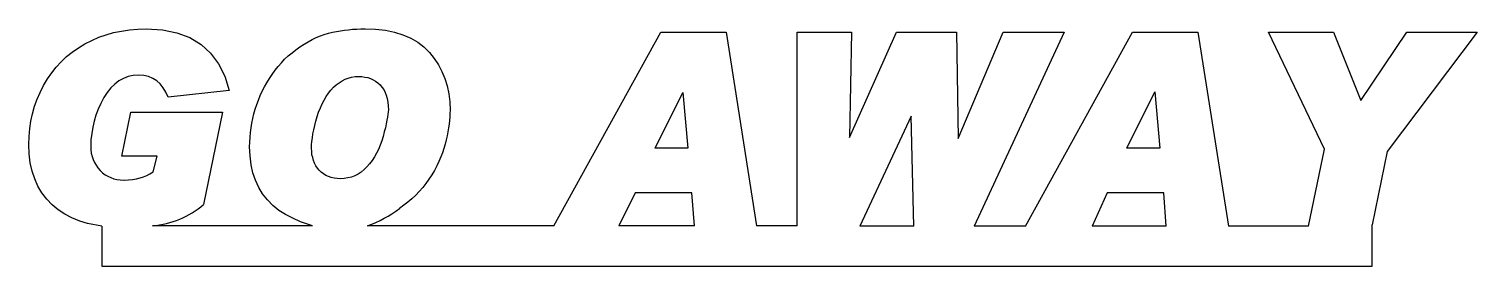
# Model space of a CAD drawing. Extents: x -10.1 to 11.7, y -0.6 to 2.9.
import ezdxf

# ---------------------------------------------------------------- set-up
doc = ezdxf.new("R2010")
doc.units = 0
doc.layers.get('0').update_dxf_attribs({"linetype": 'CONTINUOUS'})

msp = doc.modelspace()

# ---------------------------------------------------------------- linework, layer by layer
at = {"color": 2}
for p, q in [((-9.045, 2.807, 0.5), (-8.937, 2.845, 0.5)), ((-8.937, 2.845, 0.5), (-8.823, 2.877, 0.5)), ((-8.823, 2.877, 0.5), (-8.706, 2.9, 0.5)), ((-8.706, 2.9, 0.5), (-8.585, 2.918, 0.5)), ((-8.585, 2.918, 0.5), (-8.459, 2.93, 0.5)), ((-8.459, 2.93, 0.5), (-8.331, 2.933, 0.5)), ((-8.331, 2.933, 0.5), (-8.087, 2.918, 0.5)), ((-8.087, 2.918, 0.5), (-7.868, 2.874, 0.5)), ((-7.868, 2.874, 0.5), (-7.674, 2.801, 0.5)), ((-5.706, 2.827, 0.5), (-5.647, 2.848, 0.5)), ((-5.647, 2.848, 0.5), (-5.585, 2.868, 0.5)), ((-5.585, 2.868, 0.5), (-5.524, 2.883, 0.5)), ((-5.524, 2.883, 0.5), (-5.462, 2.895, 0.5)), ((-5.462, 2.895, 0.5), (-5.404, 2.903, 0.5)), ((-5.404, 2.903, 0.5), (-5.342, 2.912, 0.5)), ((-5.342, 2.912, 0.5), (-5.281, 2.921, 0.5)), ((-5.281, 2.921, 0.5), (-5.219, 2.927, 0.5)), ((-5.219, 2.927, 0.5), (-5.158, 2.93, 0.5)), ((-5.158, 2.93, 0.5), (-5.096, 2.933, 0.5)), ((-5.096, 2.933, 0.5), (-5.032, 2.933, 0.5)), ((-5.032, 2.933, 0.5), (-4.874, 2.927, 0.5)), ((-4.874, 2.927, 0.5), (-4.724, 2.912, 0.5)), ((-4.724, 2.912, 0.5), (-4.586, 2.883, 0.5)), ((-4.586, 2.883, 0.5), (-4.46, 2.845, 0.5)), ((-4.46, 2.845, 0.5), (-4.343, 2.795, 0.5)), ((-2.185, -0.041, 0.5), (-0.573, 2.886, 0.5)), ((-0.573, 2.886, 0.5), (0.412, 2.886, 0.5)), ((0.412, 2.886, 0.5), (0.87, -0.041)), ((1.483, -0.041), (1.484, 2.886)), ((1.484, 2.886), (2.304, 2.886, 0.5)), ((2.304, 2.886, 0.5), (2.276, 1.292)), ((2.276, 1.292), (2.981, 2.886, 0.5)), ((2.981, 2.886, 0.5), (3.889, 2.886, 0.5)), ((3.889, 2.886, 0.5), (3.914, 1.279, 0.5)), ((3.914, 1.279, 0.5), (4.592, 2.886, 0.5)), ((5.509, 2.886, 0.5), (4.153, -0.045)), ((4.592, 2.886, 0.5), (5.509, 2.886, 0.5)), ((4.93, -0.045), (6.543, 2.886, 0.5)), ((6.543, 2.886, 0.5), (7.528, 2.886, 0.5)), ((7.528, 2.886, 0.5), (7.991, -0.044)), ((8.594, 2.886, 0.5), (9.573, 2.886, 0.5)), ((9.435, 1.116, 0.5), (8.594, 2.886, 0.5)), ((9.573, 2.886, 0.5), (9.983, 1.852, 0.5)), ((9.983, 1.852, 0.5), (10.677, 2.886, 0.5)), ((11.738, 2.886, 0.5), (10.381, 1.081, 0.5)), ((10.677, 2.886, 0.5), (11.738, 2.886, 0.5)), ((-9.447, 2.584, 0.5), (-9.353, 2.648, 0.5)), ((-9.353, 2.648, 0.5), (-9.256, 2.707, 0.5)), ((-9.256, 2.707, 0.5), (-9.154, 2.76, 0.5)), ((-9.154, 2.76, 0.5), (-9.045, 2.807, 0.5)), ((-7.674, 2.801, 0.5), (-7.504, 2.698, 0.5)), ((-7.504, 2.698, 0.5), (-7.361, 2.569, 0.5)), ((-6.075, 2.619, 0.5), (-6.013, 2.663, 0.5)), ((-6.013, 2.663, 0.5), (-5.952, 2.701, 0.5)), ((-5.952, 2.701, 0.5), (-5.89, 2.739, 0.5)), ((-5.89, 2.739, 0.5), (-5.829, 2.771, 0.5)), ((-5.829, 2.771, 0.5), (-5.767, 2.801, 0.5)), ((-5.767, 2.801, 0.5), (-5.706, 2.827, 0.5)), ((-4.343, 2.795, 0.5), (-4.238, 2.733, 0.5)), ((-4.238, 2.733, 0.5), (-4.144, 2.66, 0.5)), ((-4.144, 2.66, 0.5), (-4.059, 2.578, 0.5)), ((-9.69, 2.355, 0.5), (-9.614, 2.438, 0.5)), ((-9.614, 2.438, 0.5), (-9.532, 2.514, 0.5)), ((-9.532, 2.514, 0.5), (-9.447, 2.584, 0.5)), ((-7.361, 2.569, 0.5), (-7.241, 2.408, 0.5)), ((-7.241, 2.408, 0.5), (-7.147, 2.218, 0.5)), ((-6.344, 2.364, 0.5), (-6.294, 2.42, 0.5)), ((-6.294, 2.42, 0.5), (-6.245, 2.476, 0.5)), ((-6.245, 2.476, 0.5), (-6.189, 2.525, 0.5)), ((-6.189, 2.525, 0.5), (-6.133, 2.572, 0.5)), ((-6.133, 2.572, 0.5), (-6.075, 2.619, 0.5)), ((-4.059, 2.578, 0.5), (-3.989, 2.484, 0.5)), ((-3.989, 2.484, 0.5), (-3.924, 2.388, 0.5)), ((-9.822, 2.177, 0.5), (-9.757, 2.271, 0.5)), ((-9.757, 2.271, 0.5), (-9.69, 2.355, 0.5)), ((-8.676, 2.186, 0.5), (-8.744, 2.147, 0.5)), ((-8.603, 2.212, 0.5), (-8.676, 2.186, 0.5)), ((-8.527, 2.229, 0.5), (-8.603, 2.212, 0.5)), ((-8.448, 2.232, 0.5), (-8.527, 2.229, 0.5)), ((-8.369, 2.229, 0.5), (-8.448, 2.232, 0.5)), ((-8.298, 2.212, 0.5), (-8.369, 2.229, 0.5)), ((-8.231, 2.186, 0.5), (-8.298, 2.212, 0.5)), ((-8.172, 2.15, 0.5), (-8.231, 2.186, 0.5)), ((-7.147, 2.218, 0.5), (-7.08, 2.001, 0.5)), ((-6.511, 2.121, 0.5), (-6.473, 2.186, 0.5)), ((-6.473, 2.186, 0.5), (-6.432, 2.247, 0.5)), ((-6.432, 2.247, 0.5), (-6.388, 2.309, 0.5)), ((-6.388, 2.309, 0.5), (-6.344, 2.364, 0.5)), ((-5.331, 2.174, 0.5), (-5.284, 2.191, 0.5)), ((-5.284, 2.191, 0.5), (-5.234, 2.203, 0.5)), ((-5.234, 2.203, 0.5), (-5.181, 2.212, 0.5)), ((-5.181, 2.212, 0.5), (-5.125, 2.215, 0.5)), ((-5.125, 2.215, 0.5), (-5.079, 2.212, 0.5)), ((-5.079, 2.212, 0.5), (-5.035, 2.206, 0.5)), ((-5.035, 2.206, 0.5), (-4.991, 2.197, 0.5)), ((-4.991, 2.197, 0.5), (-4.95, 2.183, 0.5)), ((-3.924, 2.388, 0.5), (-3.872, 2.288, 0.5)), ((-3.872, 2.288, 0.5), (-3.828, 2.183, 0.5)), ((-9.977, 1.872, 0.5), (-9.933, 1.975, 0.5)), ((-9.933, 1.975, 0.5), (-9.88, 2.077, 0.5)), ((-9.88, 2.077, 0.5), (-9.822, 2.177, 0.5)), ((-8.919, 1.975, 0.5), (-8.972, 1.896, 0.5)), ((-8.864, 2.042, 0.5), (-8.919, 1.975, 0.5)), ((-8.805, 2.101, 0.5), (-8.864, 2.042, 0.5)), ((-8.744, 2.147, 0.5), (-8.805, 2.101, 0.5)), ((-8.12, 2.104, 0.5), (-8.172, 2.15, 0.5)), ((-8.076, 2.045, 0.5), (-8.12, 2.104, 0.5)), ((-8.035, 1.978, 0.5), (-8.076, 2.045, 0.5)), ((-8.002, 1.901, 0.5), (-8.035, 1.978, 0.5)), ((-7.08, 2.001, 0.5), (-8.002, 1.901, 0.5)), ((-6.611, 1.925, 0.5), (-6.582, 1.992, 0.5)), ((-6.582, 1.992, 0.5), (-6.546, 2.057, 0.5)), ((-6.546, 2.057, 0.5), (-6.511, 2.121, 0.5)), ((-5.585, 1.963, 0.5), (-5.547, 2.007, 0.5)), ((-5.547, 2.007, 0.5), (-5.509, 2.051, 0.5)), ((-5.509, 2.051, 0.5), (-5.465, 2.089, 0.5)), ((-5.465, 2.089, 0.5), (-5.424, 2.121, 0.5)), ((-5.424, 2.121, 0.5), (-5.377, 2.15, 0.5)), ((-5.377, 2.15, 0.5), (-5.331, 2.174, 0.5)), ((-4.95, 2.183, 0.5), (-4.909, 2.165, 0.5)), ((-4.909, 2.165, 0.5), (-4.874, 2.145, 0.5)), ((-4.874, 2.145, 0.5), (-4.838, 2.118, 0.5)), ((-4.838, 2.118, 0.5), (-4.806, 2.089, 0.5)), ((-4.806, 2.089, 0.5), (-4.777, 2.054, 0.5)), ((-4.777, 2.054, 0.5), (-4.75, 2.019, 0.5)), ((-4.75, 2.019, 0.5), (-4.73, 1.975, 0.5)), ((-4.73, 1.975, 0.5), (-4.712, 1.931, 0.5)), ((-3.828, 2.183, 0.5), (-3.792, 2.071, 0.5)), ((-3.792, 2.071, 0.5), (-3.769, 1.954, 0.5)), ((-0.658, 1.134, 0.5), (-0.239, 1.972)), ((-0.239, 1.972), (-0.163, 1.134, 0.5)), ((6.458, 1.134, 0.5), (6.88, 1.985)), ((6.88, 1.985), (6.954, 1.134, 0.5)), ((-10.047, 1.652, 0.5), (-10.015, 1.764, 0.5)), ((-10.015, 1.764, 0.5), (-9.977, 1.872, 0.5)), ((-9.016, 1.808, 0.5), (-9.057, 1.723, 0.5)), ((-8.972, 1.896, 0.5), (-9.016, 1.808, 0.5)), ((-6.687, 1.723, 0.5), (-6.664, 1.79, 0.5)), ((-6.664, 1.79, 0.5), (-6.64, 1.857, 0.5)), ((-6.64, 1.857, 0.5), (-6.611, 1.925, 0.5)), ((-5.706, 1.74, 0.5), (-5.679, 1.802, 0.5)), ((-5.679, 1.802, 0.5), (-5.65, 1.857, 0.5)), ((-5.65, 1.857, 0.5), (-5.618, 1.91, 0.5)), ((-5.618, 1.91, 0.5), (-5.585, 1.963, 0.5)), ((-4.712, 1.931, 0.5), (-4.698, 1.881, 0.5)), ((-4.698, 1.881, 0.5), (-4.689, 1.828, 0.5)), ((-4.689, 1.828, 0.5), (-4.683, 1.772, 0.5)), ((-4.683, 1.772, 0.5), (-4.68, 1.711, 0.5)), ((-3.769, 1.954, 0.5), (-3.754, 1.831, 0.5)), ((-3.754, 1.831, 0.5), (-3.749, 1.705, 0.5)), ((-10.088, 1.427, 0.5), (-10.071, 1.541, 0.5)), ((-10.071, 1.541, 0.5), (-10.047, 1.652, 0.5)), ((-9.119, 1.541, 0.5), (-9.139, 1.45, 0.5)), ((-9.092, 1.632, 0.5), (-9.119, 1.541, 0.5)), ((-9.057, 1.723, 0.5), (-9.092, 1.632, 0.5)), ((-8.7, 1.011, 0.5), (-8.565, 1.676, 0.5)), ((-8.565, 1.676, 0.5), (-7.182, 1.676, 0.5)), ((-7.182, 1.676, 0.5), (-7.467, 0.28)), ((-6.737, 1.512, 0.5), (-6.722, 1.582, 0.5)), ((-6.722, 1.582, 0.5), (-6.708, 1.652, 0.5)), ((-6.708, 1.652, 0.5), (-6.687, 1.723, 0.5)), ((-5.791, 1.474, 0.5), (-5.773, 1.538, 0.5)), ((-5.773, 1.538, 0.5), (-5.752, 1.608, 0.5)), ((-5.752, 1.608, 0.5), (-5.732, 1.676, 0.5)), ((-5.732, 1.676, 0.5), (-5.706, 1.74, 0.5)), ((-4.701, 1.553, 0.5), (-4.712, 1.5, 0.5)), ((-4.692, 1.6, 0.5), (-4.701, 1.553, 0.5)), ((-4.686, 1.641, 0.5), (-4.692, 1.6, 0.5)), ((-4.683, 1.679, 0.5), (-4.686, 1.641, 0.5)), ((-4.68, 1.711, 0.5), (-4.683, 1.679, 0.5)), ((-3.757, 1.55, 0.5), (-3.763, 1.494, 0.5)), ((-3.751, 1.605, 0.5), (-3.757, 1.55, 0.5)), ((-3.749, 1.705, 0.5), (-3.751, 1.655, 0.5)), ((-3.751, 1.655, 0.5), (-3.751, 1.605, 0.5)), ((3.202, 1.615, 0.5), (2.431, -0.043)), ((3.242, -0.043, 0.5), (3.202, 1.615)), ((-10.097, 1.31, 0.5), (-10.088, 1.427, 0.5)), ((-9.154, 1.356, 0.5), (-9.166, 1.26, 0.5)), ((-9.139, 1.45, 0.5), (-9.154, 1.356, 0.5)), ((-6.766, 1.298, 0.5), (-6.76, 1.368, 0.5)), ((-6.76, 1.368, 0.5), (-6.749, 1.441, 0.5)), ((-6.749, 1.441, 0.5), (-6.737, 1.512, 0.5)), ((-5.826, 1.289, 0.5), (-5.817, 1.348, 0.5)), ((-5.817, 1.348, 0.5), (-5.805, 1.409, 0.5)), ((-5.805, 1.409, 0.5), (-5.791, 1.474, 0.5)), ((-4.742, 1.38, 0.5), (-4.759, 1.31, 0.5)), ((-4.724, 1.441, 0.5), (-4.742, 1.38, 0.5)), ((-4.712, 1.5, 0.5), (-4.724, 1.441, 0.5)), ((-3.792, 1.318, 0.5), (-3.807, 1.257, 0.5)), ((-3.781, 1.38, 0.5), (-3.792, 1.318, 0.5)), ((-3.772, 1.438, 0.5), (-3.781, 1.38, 0.5)), ((-3.763, 1.494, 0.5), (-3.772, 1.438, 0.5)), ((-10.1, 1.189, 0.5), (-10.097, 1.31, 0.5)), ((-10.097, 1.046, 0.5), (-10.1, 1.189, 0.5)), ((-9.166, 1.26, 0.5), (-9.168, 1.163, 0.5)), ((-9.168, 1.163, 0.5), (-9.166, 1.11, 0.5)), ((-9.166, 1.11, 0.5), (-9.16, 1.058, 0.5)), ((-6.772, 1.151, 0.5), (-6.769, 1.225, 0.5)), ((-6.766, 1.014, 0.5), (-6.772, 1.151, 0.5)), ((-6.769, 1.225, 0.5), (-6.766, 1.298, 0.5)), ((-5.837, 1.181, 0.5), (-5.832, 1.233, 0.5)), ((-5.837, 1.131, 0.5), (-5.837, 1.181, 0.5)), ((-5.834, 1.081, 0.5), (-5.837, 1.131, 0.5)), ((-5.832, 1.233, 0.5), (-5.826, 1.289, 0.5)), ((-4.83, 1.113, 0.5), (-4.859, 1.055, 0.5)), ((-4.803, 1.178, 0.5), (-4.83, 1.113, 0.5)), ((-4.78, 1.242, 0.5), (-4.803, 1.178, 0.5)), ((-4.759, 1.31, 0.5), (-4.78, 1.242, 0.5)), ((-3.842, 1.128, 0.5), (-3.863, 1.063, 0.5)), ((-3.822, 1.192, 0.5), (-3.842, 1.128, 0.5)), ((-3.807, 1.257, 0.5), (-3.822, 1.192, 0.5)), ((-0.163, 1.134, 0.5), (-0.658, 1.134, 0.5)), ((6.954, 1.134, 0.5), (6.458, 1.134, 0.5)), ((9.196, -0.043), (9.435, 1.116, 0.5)), ((-10.08, 0.911, 0.5), (-10.097, 1.046, 0.5)), ((-10.053, 0.785, 0.5), (-10.08, 0.911, 0.5)), ((-9.16, 1.058, 0.5), (-9.148, 1.008, 0.5)), ((-9.148, 1.008, 0.5), (-9.133, 0.961, 0.5)), ((-9.133, 0.961, 0.5), (-9.113, 0.917, 0.5)), ((-9.113, 0.917, 0.5), (-9.089, 0.876, 0.5)), ((-9.089, 0.876, 0.5), (-9.06, 0.835, 0.5)), ((-8.169, 1.011, 0.5), (-8.7, 1.011, 0.5)), ((-8.228, 0.773, 0.5), (-8.169, 1.011, 0.5)), ((-6.749, 0.882, 0.5), (-6.766, 1.014, 0.5)), ((-6.722, 0.762, 0.5), (-6.749, 0.882, 0.5)), ((-5.832, 1.034, 0.5), (-5.834, 1.081, 0.5)), ((-5.82, 0.99, 0.5), (-5.832, 1.034, 0.5)), ((-5.808, 0.946, 0.5), (-5.82, 0.99, 0.5)), ((-5.793, 0.905, 0.5), (-5.808, 0.946, 0.5)), ((-5.773, 0.867, 0.5), (-5.793, 0.905, 0.5)), ((-4.964, 0.896, 0.5), (-5.005, 0.85, 0.5)), ((-4.926, 0.946, 0.5), (-4.964, 0.896, 0.5)), ((-4.891, 0.999, 0.5), (-4.926, 0.946, 0.5)), ((-4.859, 1.055, 0.5), (-4.891, 0.999, 0.5)), ((-3.918, 0.932, 0.5), (-3.951, 0.864, 0.5)), ((-3.889, 0.999, 0.5), (-3.918, 0.932, 0.5)), ((-3.863, 1.063, 0.5), (-3.889, 0.999, 0.5)), ((10.381, 1.081, 0.5), (10.156, -0.026)), ((-10.012, 0.668, 0.5), (-10.053, 0.785, 0.5)), ((-9.965, 0.557, 0.5), (-10.012, 0.668, 0.5)), ((-9.06, 0.835, 0.5), (-9.028, 0.797, 0.5)), ((-9.028, 0.797, 0.5), (-8.99, 0.762, 0.5)), ((-8.99, 0.762, 0.5), (-8.952, 0.732, 0.5)), ((-8.952, 0.732, 0.5), (-8.911, 0.709, 0.5)), ((-8.911, 0.709, 0.5), (-8.867, 0.688, 0.5)), ((-8.867, 0.688, 0.5), (-8.82, 0.671, 0.5)), ((-8.82, 0.671, 0.5), (-8.773, 0.659, 0.5)), ((-8.773, 0.659, 0.5), (-8.723, 0.653, 0.5)), ((-8.597, 0.653, 0.5), (-8.539, 0.659, 0.5)), ((-8.539, 0.659, 0.5), (-8.48, 0.668, 0.5)), ((-8.48, 0.668, 0.5), (-8.424, 0.683, 0.5)), ((-8.424, 0.683, 0.5), (-8.372, 0.697, 0.5)), ((-8.372, 0.697, 0.5), (-8.322, 0.721, 0.5)), ((-8.322, 0.721, 0.5), (-8.275, 0.744, 0.5)), ((-8.275, 0.744, 0.5), (-8.228, 0.773, 0.5)), ((-6.684, 0.647, 0.5), (-6.722, 0.762, 0.5)), ((-5.75, 0.832, 0.5), (-5.773, 0.867, 0.5)), ((-5.723, 0.8, 0.5), (-5.75, 0.832, 0.5)), ((-5.691, 0.771, 0.5), (-5.723, 0.8, 0.5)), ((-5.659, 0.744, 0.5), (-5.691, 0.771, 0.5)), ((-5.624, 0.721, 0.5), (-5.659, 0.744, 0.5)), ((-5.585, 0.703, 0.5), (-5.624, 0.721, 0.5)), ((-5.544, 0.688, 0.5), (-5.585, 0.703, 0.5)), ((-5.498, 0.68, 0.5), (-5.544, 0.688, 0.5)), ((-5.451, 0.674, 0.5), (-5.498, 0.68, 0.5)), ((-5.401, 0.671, 0.5), (-5.451, 0.674, 0.5)), ((-5.345, 0.674, 0.5), (-5.401, 0.671, 0.5)), ((-5.29, 0.683, 0.5), (-5.345, 0.674, 0.5)), ((-5.237, 0.694, 0.5), (-5.29, 0.683, 0.5)), ((-5.187, 0.715, 0.5), (-5.237, 0.694, 0.5)), ((-5.137, 0.741, 0.5), (-5.187, 0.715, 0.5)), ((-5.09, 0.771, 0.5), (-5.137, 0.741, 0.5)), ((-5.046, 0.809, 0.5), (-5.09, 0.771, 0.5)), ((-5.005, 0.85, 0.5), (-5.046, 0.809, 0.5)), ((-4.068, 0.665, 0.5), (-4.115, 0.601, 0.5)), ((-4.027, 0.729, 0.5), (-4.068, 0.665, 0.5)), ((-3.986, 0.797, 0.5), (-4.027, 0.729, 0.5)), ((-3.951, 0.864, 0.5), (-3.986, 0.797, 0.5)), ((-9.904, 0.457, 0.5), (-9.965, 0.557, 0.5)), ((-9.831, 0.363, 0.5), (-9.904, 0.457, 0.5)), ((-8.723, 0.653, 0.5), (-8.667, 0.65, 0.5)), ((-8.667, 0.65, 0.5), (-8.662, 0.65, 0.5)), ((-8.662, 0.65, 0.5), (-8.597, 0.653, 0.5)), ((-6.634, 0.539, 0.5), (-6.684, 0.647, 0.5)), ((-6.576, 0.442, 0.5), (-6.634, 0.539, 0.5)), ((-6.502, 0.352, 0.5), (-6.576, 0.442, 0.5)), ((-4.214, 0.48, 0.5), (-4.267, 0.422, 0.5)), ((-4.162, 0.539, 0.5), (-4.214, 0.48, 0.5)), ((-4.115, 0.601, 0.5), (-4.162, 0.539, 0.5)), ((-0.957, 0.46, 0.5), (-1.202, -0.041)), ((-0.104, 0.46, 0.5), (-0.957, 0.46, 0.5)), ((-0.063, -0.041), (-0.104, 0.46, 0.5)), ((6.16, 0.46, 0.5), (5.936, -0.045)), ((7.012, 0.46, 0.5), (6.16, 0.46, 0.5)), ((7.048, -0.045), (7.012, 0.46, 0.5)), ((-9.749, 0.278, 0.5), (-9.831, 0.363, 0.5)), ((-9.658, 0.202, 0.5), (-9.749, 0.278, 0.5)), ((-6.42, 0.267, 0.5), (-6.502, 0.352, 0.5)), ((-6.33, 0.193, 0.5), (-6.42, 0.267, 0.5)), ((-4.449, 0.27, 0.5), (-4.513, 0.223, 0.5)), ((-4.384, 0.316, 0.5), (-4.449, 0.27, 0.5)), ((-4.326, 0.369, 0.5), (-4.384, 0.316, 0.5)), ((-4.267, 0.422, 0.5), (-4.326, 0.369, 0.5)), ((-9.558, 0.135, 0.5), (-9.658, 0.202, 0.5)), ((-9.453, 0.079, 0.5), (-9.558, 0.135, 0.5)), ((-9.335, 0.032, 0.5), (-9.453, 0.079, 0.5)), ((-9.215, -0.003, 0.5), (-9.335, 0.032, 0.5)), ((-6.23, 0.129, 0.5), (-6.33, 0.193, 0.5)), ((-6.122, 0.076, 0.5), (-6.23, 0.129, 0.5)), ((-6.005, 0.021), (-6.122, 0.076, 0.5)), ((-5.826, -0.042, 0.5), (-6.005, 0.021)), ((-8.999, -0.043, 0.5), (-9.215, -0.003, 0.5))]:
    msp.add_line(p, q, dxfattribs=at)
at = {"color": 2, "linetype": 'BYBLOCK'}
for p, q in [((-8.999, -0.043), (-8.999, -0.648)), ((-5.826, -0.042), (-8.235, -0.04)), ((-2.185, -0.041), (-4.993, -0.04)), ((-0.063, -0.041), (-1.202, -0.041)), ((1.483, -0.041), (0.87, -0.041)), ((3.242, -0.043), (2.431, -0.043)), ((4.93, -0.045), (4.153, -0.045)), ((7.048, -0.045), (5.936, -0.045)), ((9.196, -0.043), (7.991, -0.044)), ((10.157, -0.648), (10.156, -0.026)), ((-8.999, -0.648), (10.157, -0.648))]:
    msp.add_line(p, q, dxfattribs=at)
for centre, radius, start, end in [((-8.365, 1.354), 1.4, 275.3375, 309.9022), ((-5.704, 1.837), 2.008, 290.7352, 306.3803)]:
    msp.add_arc(centre, radius, start, end, dxfattribs=at)

doc.saveas('drawing.dxf')
